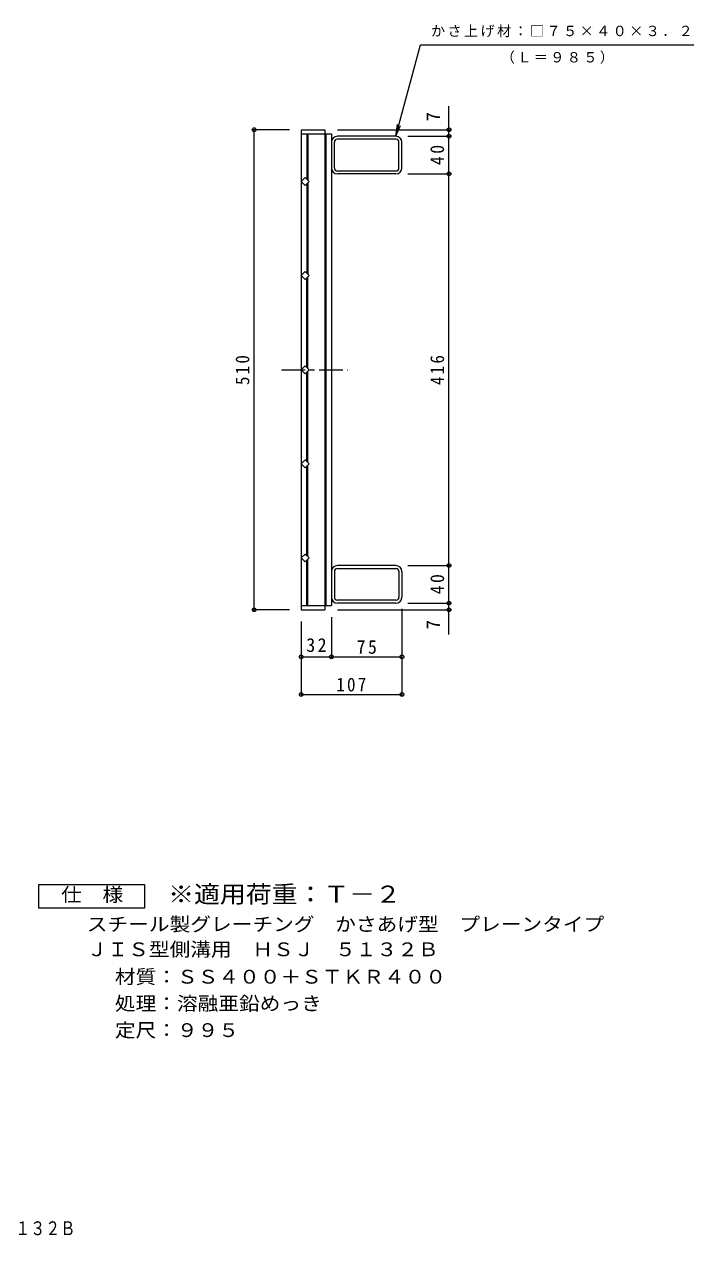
# Model space of a CAD drawing. Units: millimetres, scale not verified. Extents: x -845 to 881, y -684 to 641.
# Drawn here: x 169 to 881, y -684 to 604 of the extents above; entities that cross this region are included whole.
import ezdxf
from ezdxf.enums import TextEntityAlignment as Align

# ---------------------------------------------------------------- set-up
doc = ezdxf.new("R2010")
doc.units = ezdxf.units.MM
doc.header["$LTSCALE"] = 5
doc.header["$PDMODE"] = 32
doc.header["$PDSIZE"] = 4
doc.linetypes.add('CHAIN1', pattern=[8, 5, -1, 1, -1])
for name, color, linetype, lineweight in [('1-1_1-1ﾚｲﾔ', 2, 'Continuous', 9), ('1-2_1-2ﾚｲﾔ', 3, 'Continuous', 9), ('1-4_1-4ﾚｲﾔ', 7, 'Continuous', 9), ('1-E', 7, 'Continuous', 9), ('F-4_F-4ﾚｲﾔ', 2, 'Continuous', 9)]:
    doc.layers.add(name, color=color, linetype=linetype, lineweight=lineweight)
doc.layers.add('F-5_F-5ﾚｲﾔ', color=3, linetype='Continuous')
doc.styles.add('ＭＳ ゴシック', font='')
doc.styles.get('ＭＳ ゴシック').set_extended_font_data('MS Gothic')

msp = doc.modelspace()

# ---------------------------------------------------------------- linework, layer by layer
at = {"layer": '1-1_1-1ﾚｲﾔ'}
for p, q in [((498.714, 451.012), (498.714, 478.212)), ((564.113, 484.612), (501.913, 484.612)), ((564.113, 481.412), (501.913, 481.412)), ((567.314, 451.012), (567.314, 478.212)), ((570.513, 451.012), (570.513, 478.212)), ((501.913, 447.812), (564.113, 447.812)), ((564.113, 444.612), (501.913, 444.612)), ((564.113, 28.612), (501.913, 28.612)), ((498.714, 22.212), (498.714, -4.988)), ((501.913, 25.412), (564.113, 25.412)), ((567.314, 22.212), (567.314, -4.988)), ((570.513, 22.212), (570.513, -4.988)), ((564.113, -8.188), (501.913, -8.188)), ((564.113, -11.388), (501.913, -11.388))]:
    msp.add_line(p, q, dxfattribs=at)
for centre, radius, start, end in [((501.913, 478.212), 6.4, 90, 180), ((501.913, 478.212), 3.2, 90, 180), ((564.113, 478.212), 6.4, 0, 90), ((564.113, 478.212), 3.2, 0, 90), ((501.913, 451.012), 6.4, 180, 270), ((501.913, 451.012), 3.2, 180, 270), ((564.113, 451.012), 6.4, 270, 0), ((564.113, 451.012), 3.2, 270, 0), ((501.913, 22.212), 6.4, 90, 180), ((564.113, 22.212), 6.4, 0, 90), ((501.913, 22.212), 3.2, 90, 180), ((564.113, 22.212), 3.2, 0, 90), ((501.913, -4.988), 6.4, 180, 270), ((501.913, -4.988), 3.2, 180, 270), ((564.113, -4.988), 3.2, 270, 0), ((564.113, -4.988), 6.4, 270, 0)]:
    msp.add_arc(centre, radius, start, end, dxfattribs=at)
at = {"layer": '1-2_1-2ﾚｲﾔ'}
for p, q in [((463.514, 491.612), (488.514, 491.612)), ((463.514, 491.612), (463.514, -18.388)), ((488.514, 491.612), (488.514, -18.388)), ((463.514, 487.112), (495.513, 487.112)), ((469.513, 487.112), (469.513, 439.097)), ((470.514, 487.112), (470.514, 438.097)), ((489.514, 487.112), (489.514, -13.888)), ((495.513, 487.112), (495.513, -13.888)), ((469.513, 434.127), (469.513, 339.097)), ((470.514, 435.127), (470.514, 338.097)), ((470.514, 238.097), (470.514, 335.127)), ((469.513, 239.097), (469.513, 334.127)), ((469.513, 139.097), (469.513, 234.127)), ((470.514, 138.097), (470.514, 235.127)), ((469.513, 39.098), (469.513, 134.127)), ((470.514, 38.098), (470.514, 135.127)), ((469.513, -13.888), (469.513, 34.127)), ((470.514, -13.888), (470.514, 35.127)), ((463.514, -13.888), (495.513, -13.888)), ((463.514, -18.388), (488.514, -18.388))]:
    msp.add_line(p, q, dxfattribs=at)
at = {"layer": '1-2_1-2ﾚｲﾔ', "linetype": 'CHAIN1'}
msp.add_line((442.666, 236.612), (513.007, 236.612), dxfattribs=at)
at = {"layer": '1-2_1-2ﾚｲﾔ'}
for points in [[(471.999, 436.612), (467.756, 432.369), (463.514, 436.612), (467.756, 440.855)], [(471.999, 36.612), (467.756, 40.855), (463.514, 36.612), (467.756, 32.37)]]:
    msp.add_lwpolyline(points, close=True, dxfattribs=at)
for points in [[(463.514, 336.612), (467.756, 340.855), (471.999, 336.612)], [(463.514, 336.612), (467.756, 332.37), (471.999, 336.612)], [(463.514, 236.612), (467.756, 240.855), (471.999, 236.612)], [(463.514, 236.612), (467.756, 232.37), (471.999, 236.612)], [(463.514, 136.612), (467.756, 140.855), (471.999, 136.612)], [(463.514, 136.612), (467.756, 132.37), (471.999, 136.612)]]:
    msp.add_lwpolyline(points, dxfattribs=at)
at = {"layer": '1-4_1-4ﾚｲﾔ'}
for p, q in [((564.113, 484.612), (590.105, 581.612)), ((620.514, -44.591), (620.514, 516.529)), ((451.014, 491.612), (412.014, 491.612)), ((413.514, -18.388), (413.514, 491.612)), ((502.014, 491.612), (622.013, 491.612)), ((564.113, 484.612), (565.745, 497.005)), ((564.113, 484.612), (568.897, 496.161)), ((576.614, 484.612), (622.013, 484.612)), ((576.614, 444.612), (622.013, 444.612)), ((576.614, 28.612), (622.013, 28.612)), ((576.614, -11.388), (622.013, -11.388)), ((451.014, -18.388), (412.014, -18.388)), ((502.014, -18.388), (622.013, -18.388)), ((570.513, -17.488), (570.513, -109.888)), ((463.514, -30.888), (463.514, -109.888)), ((495.513, -26.388), (495.513, -69.888)), ((463.514, -68.388), (570.513, -68.388)), ((463.514, -108.388), (570.513, -108.388))]:
    msp.add_line(p, q, dxfattribs=at)
for p in [(413.514, 491.612), (620.514, 491.612), (620.514, 484.612), (620.514, 444.612), (620.514, 28.612), (620.514, -11.388), (413.514, -18.388), (620.514, -18.388), (463.514, -68.388), (495.513, -68.388), (570.513, -68.388), (463.514, -108.388), (570.513, -108.388)]:
    msp.add_point(p, dxfattribs=at)
at = {"layer": '1-E'}
msp.add_line((590.105, 581.612), (880.606, 581.612), dxfattribs=at)
at = {"layer": 'F-4_F-4ﾚｲﾔ'}
msp.add_lwpolyline([(184.536, -335.188), (184.536, -310.188), (297.036, -310.188), (297.036, -335.188)], close=True, dxfattribs=at)

# ---------------------------------------------------------------- texts
at = {"layer": '1-4_1-4ﾚｲﾔ', "color": 2, "style": 'ＭＳ ゴシック'}
for p in [(615.513, 500.338), (615.513, -39.139)]:
    msp.add_text('7', height=14.66, rotation=90, dxfattribs=at).set_placement(p, align=Align.BOTTOM_LEFT)
at = {"layer": '1-4_1-4ﾚｲﾔ', "color": 2, "char_height": 14.66, "attachment_point": 7, "rotation": 90, "style": 'ＭＳ ゴシック'}
for s, insert in [('\\T1.27;\\W0.95;40', (615.513, 453.987)), ('\\T1.27;\\W0.9;510', (408.513, 220.362)), ('\\T1.27;\\W0.9;416', (615.513, 220.362)), ('\\T1.27;\\W0.95;40', (615.513, -2.013))]:
    msp.add_mtext(s, dxfattribs=dict(at, insert=insert))
at = {"layer": '1-4_1-4ﾚｲﾔ', "color": 2, "char_height": 14.66, "attachment_point": 7, "style": 'ＭＳ ゴシック'}
for s, insert in [('\\T1.27;\\W0.95;32', (468.889, -63.388)), ('\\T1.27;\\W0.95;75', (522.389, -65.388)), ('\\T1.27;\\W0.9;107', (500.764, -105.388))]:
    msp.add_mtext(s, dxfattribs=dict(at, insert=insert))
at = {"layer": '1-E', "char_height": 11, "attachment_point": 7, "style": 'ＭＳ ゴシック'}
for s, insert in [('\\T1.17;かさ上げ材：□７５×４０×３．２', (601.345, 589.815)), ('\\T1.17;（Ｌ＝９８５）', (675.503, 561.601))]:
    msp.add_mtext(s, dxfattribs=dict(at, insert=insert))
at = {"layer": 'F-4_F-4ﾚｲﾔ', "style": 'ＭＳ ゴシック', "width": 1.1}
for s, p in [('仕\u3000様', (208.286, -332.688)), ('スチール製グレーチング\u3000かさあげ型\u3000プレーンタイプ', (235.581, -364.148)), ('ＪＩＳ型側溝用\u3000ＨＳＪ\u3000５１３２Ｂ', (235.581, -390.806)), ('材質：ＳＳ４００＋ＳＴＫＲ４００', (265.437, -419.92)), ('処理：溶融亜鉛めっき', (265.437, -448.307)), ('定尺：９９５', (265.437, -476.654))]:
    msp.add_text(s, height=14.66, dxfattribs=at).set_placement(p, align=Align.BOTTOM_LEFT)
at = {"layer": 'F-5_F-5ﾚｲﾔ', "style": 'ＭＳ ゴシック', "width": 1.1}
msp.add_text('※適用荷重：Ｔ－２', height=18.33, dxfattribs=at).set_placement((322.036, -335.188), align=Align.BOTTOM_LEFT)
at = {"layer": 'F-5_F-5ﾚｲﾔ', "color": 2, "style": 'ＭＳ ゴシック', "width": 0.8}
msp.add_text('スチール製グレーチング\u3000かさあげ型\u3000プレーンタイプ\u3000ＪＩＳ型側溝用\u3000ＨＳＪ\u3000５１３２Ｂ', height=14.66, dxfattribs=at).set_placement((-464.379, -687.109), align=Align.BOTTOM_LEFT)

doc.saveas('drawing.dxf')
